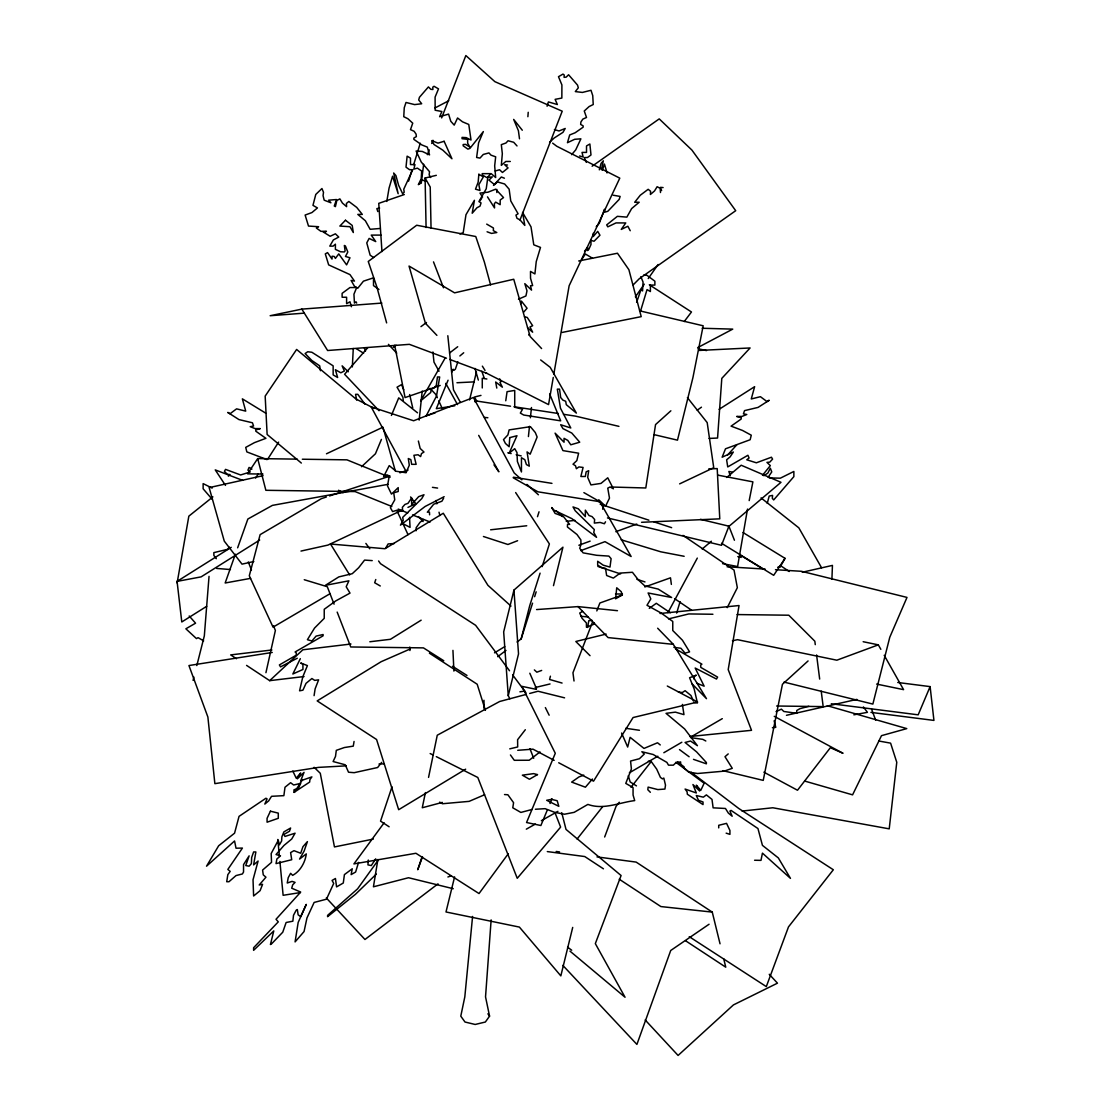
<?xml version="1.0" encoding="UTF-8"?>
<svg xmlns="http://www.w3.org/2000/svg" width="1111" height="1111" viewBox="0 0 1111 1111"><rect width="100%" height="100%" fill="white"/><g stroke="black" fill="none" stroke-linecap="round" stroke-linejoin="round"><path stroke-width="1.5" d="M416.056 530.794L416.139 527.753L420.014 522.323L423.61 519.504M831.917 579.109L832.445 565.402L802.267 572.234M352.326 366.936L353.284 348.493M386.795 201.466L389.072 188.078L392.558 176.232L398.155 193.703L393.669 172.997L395.919 175.58L398.571 185.218L402.64 193.703L404.196 192.259L403.765 189.176L412.736 169.761L409.528 169.677L406.001 167.178L407.126 156.165L410.487 158.109L410.487 164.581L414.972 164.581L413.847 169.108L417.389 168.136L421.694 171.052L421.194 178.774L418.333 184.648L420.472 183.398L421.694 180.121L426.193 180.899M368.283 860.053L367.949 864.9L371.31 865.552L375.712 858.831M209.035 576.359L204.327 635.881L196.828 665.558M527.878 116.711L528.225 112.294M491.131 919.894L485.535 996.873L489.562 1016.148L485.354 1022.023L475.175 1024.467L464.995 1022.023L460.787 1016.148L464.815 996.873L472.578 916.45M419.153 420.097L422.208 391.058M528.419 436.567L529.489 426.318M530.391 417.778L531.475 407.529M421.263 183.079L423.666 164.261M505.755 400.779L507.074 391.669L514.726 390.433L514.726 407.251L522.573 409.195L520.337 413.084L523.698 415.028L560.68 420.847L549.653 393.961M602.662 509.213L603.273 504.977L601.037 504.325M314.08 695.653L315.135 688.834L318.621 679.821L314.719 680.39L311.899 678.529L306.039 683.334L302.928 690.181L299.567 690.82L302.817 676.807L307.414 665.586L300.692 663.003L302.928 664.295L302.928 669.475L292.846 674.002L300.317 658.684M377.893 859.483L373.435 886.8L408.515 877.732L453.246 888.717M354.062 741.468L353.27 746.134L344.368 747.536L336.3 750.356L335.508 756.41L333.106 761.535L345.257 764.785L348.521 772.228L354.187 772.687L377.629 767.52L381.656 762.396M587.636 627.465L588.774 620.716L592.163 620.369M553.264 377.434L548.556 404.598L485.535 372.685M553.847 374.032L569.138 285.749L619.785 178.149L556.764 146.249L552.653 143.152M177.121 582.956L188.842 516.157L212.895 496.867M747.509 509.102L737.593 566.541L722.567 563.652M749.189 500.589L752.897 481.855L717.831 475.133M425.416 792.574L422.277 807.753L442.303 802.406M428.554 777.394L437.262 735.218L499.658 701.499L526.35 694.361M601.398 169.705L603.329 160.831L601.079 163.414L599.315 169.83M265.932 672.683L275.375 630.465L273.487 625.687M553.486 585.65L562.944 547.181L513.949 590.108L503.672 631.909L508.255 695.68L509.824 698.763M454.593 876.885L445.997 911.978L519.392 927.088L560.833 975.875L572.707 927.421M508.255 695.68L518.531 653.879L513.949 590.108M469.55 399.96L476.452 371.963M193.078 680.39L193.911 677.099M550.417 676.196L549.584 679.474L562.069 683.057M676.655 613.078L680.099 601.662M517.032 642.033L521.17 638.894L529.739 605.606L540.085 573.151M767.243 503.325L769.215 496.048L772.576 495.395L772.312 498.353L773.687 499.922L793.865 476.633L793.865 471.453L780.353 478.174L769.215 477.924M520.698 303.858L521.448 301.123L527.058 308.247L523.698 312.135M640.561 311.024L647.033 289.61L650.393 291.554L650.393 285.083L654.879 285.083L654.879 281.194L647.033 275.375L644.047 274.75M547.084 106.239L548.403 101.934L557.361 104.531L555.125 99.351L561.847 98.06L561.902 84.922L558.486 76.701L562.971 74.104L564.221 74.965L564.096 77.339L566.179 77.131L568.582 74.756L577.539 85.116L578.317 87.825L575.304 91.588L582.4 92.435L590.996 90.283L592.746 95.615L593.232 104.531L589.122 106.559L584.261 111.003L586.511 117.474L582.844 119.113L580.9 122.002L580.664 124.432L583.15 125.876L583.15 127.182L575.123 132.778L569.693 134.945L567.457 142.708L574.679 139.292L580.9 138.819L575.734 149.86L571.596 154.693M358.561 862.4L355.617 872.024L351.132 874.607L352.256 868.788L344.41 874.607L343.285 883.023L336.564 886.897L335.439 878.495L332.078 880.44L333.717 883.398L326.467 899.202L314.135 902.438L306.969 917.936L304.053 931.56L295.082 941.906L298.179 922.422L306.289 904.382L300.692 916.672L298.151 914.839L297.331 909.548L296.206 910.201L293.512 915.27L292.846 921.2L286.124 922.491L282.763 932.198L271.542 943.85L270.431 944.503L273.792 930.907L253.614 950.322L253.614 947.739L278.278 921.852L276.028 919.255L300.692 892.077L291.721 888.203L292.665 884.87L295.082 882.37L292.054 881.384L287.235 883.023L288.235 877.662L290.61 873.315L292.651 875.357C300.317 871.246 305.247 862.275 306.289 853.901L299.567 859.081L304.136 851.012L307.414 841.61L302.942 846.707L300.692 853.248L293.971 850.665L290.61 852.609L291.721 859.72L276.028 863.608L276.903 858.942L280.514 855.845L276.028 854.553L283.958 845.457L291.721 839.013L295.082 833.194L284.999 836.43L283.874 834.486L289.485 831.25L290.61 828.014L283.874 831.903L281.875 836.819L281.639 840.958L279.389 844.846L278.278 840.305L271.181 853.512L271.542 862.317L262.585 870.08L263.279 874.885L265.946 877.19L259.224 884.967L262.585 884.314L260.085 890.689L253.614 895.966L253.03 879.773L258.099 861.025L253.614 864.9L255.863 851.956L253.614 851.956L251.669 857.47L251.378 863.608L249.128 866.191L245.767 865.552L249.128 855.845L243.559 864.566L243.531 872.024L242.406 873.954L236.018 875.579L228.963 881.731L226.713 881.731L227.838 874.607L230.185 871.385L227.838 869.427L242.406 848.082L236.018 848.207L234.56 840.958L206.535 866.191L218.659 845.763L234.56 833.194L239.046 816.363L265.946 798.24L267.071 798.892L264.821 804.072L268.64 800.906L271.542 796.309L283.874 795.657L284.999 787.241L290.61 782.713L293.651 785.005L300.692 783.366L298.512 788.13L293.971 789.838L293.971 792.421L309.663 782.075L309.9 779.63L311.899 776.895L300.692 780.769L304.053 772.367L297.331 778.839L300.692 773.006L296.206 778.186L292.846 771.062M408.57 181.135L412.125 169.608M413.653 164.678L420.264 143.263M602.426 170.15L604.44 164.067L607.05 172.941M537.488 516.684L539.043 511.796M542.154 566.652L549.389 543.932L515.643 492.562M521.17 638.894L532.558 603.19M534.627 596.69L536.169 591.816M636.603 302.345L641.005 289.61L642.547 290.901L643.061 282.055L640.866 276.708M392.016 786.782L380.545 821.126L389.128 826.778M422.097 856.664L417.736 869.746L422.513 856.803M457.871 361.853L455.371 369.199L453.885 370.38L453.121 369.199L451.677 372.352M375.782 579.511L374.671 582.747L380.268 585.983M235.379 554.208L225.158 582.997L250.628 578.359M237.643 547.806L247.864 519.018L272.417 505.38L387.892 484.354M604.662 837L616.063 806.336L619.258 802.253M592.538 622.021L572.957 672.766L574.026 681.001M596.815 610.925L599.884 602.995L622.354 594.982L621.216 591.691L616.73 587.802L615.605 598.801L622.327 594.927M700.402 519.337L728.913 526.183L721.525 545.307L607.467 517.934M427.388 154.665L429.249 149.874M431.721 143.486L432.971 140.278M441.65 117.905L465.842 55.55L494.867 81.658L562.222 111.197L520.045 219.909L524.809 225.408L522.573 212.465L531.016 226.866L533.78 244.823L540.501 247.42L536.238 261.627L534.905 273.945L530.502 271.417L530.53 278.236L532.655 285.596L530.489 285.749L531.544 290.124L524.809 283.652L526.989 290.846L525.934 295.957L518.462 299.192M381.42 439.414L375.435 453.788L361.519 466.731M391.405 415.445L398.724 397.877L417.514 412.82M547.417 809.78L540.876 825.515L526.558 822.529L555.292 753.286L521.948 686.362L536.266 689.348M550.028 803.489L551.986 798.767M897.757 682.487L930.115 686.612L918.172 714.831L831.32 703.749M448.066 380.226L436.317 408.681L454.816 405.765M727.233 607.634L737.343 587.705L734.038 570.082L682.987 535.377M667.961 612.605L697.305 558.097M779.95 567.332L785.033 558.347L742.995 532.516M445.136 358.075L420.625 400.904L430.707 392.502L431.304 389.1L434.068 387.961L436.317 385.378L437.442 376.962L439.678 376.962L436.512 396.085L426.221 415.792L431.276 414.181M528.739 335.105L529.294 334.133M443.595 498.297L441.914 501.214L433.665 504.241L427.346 512.213L429.443 512.06L429.596 514.81M605.523 521.795L604.398 523.739L600.107 522.448L594.316 523.087L594.635 519.504L592.066 516.615L589.011 515.518L585.344 510.143L585.344 516.615L578.331 508.81L573.012 506.922L575.248 510.796L594.316 529.558L593.76 532.475L596.551 537.335L571.832 518.615L553.958 510.157L551.723 507.56L555.083 513.393L563.333 516.407L569.651 524.392L567.554 524.239L567.402 526.975L576.984 534.502L580.859 539.918L580.984 544.487L579.734 548.334L583.094 552.861L596.621 555.292L608.884 556.097L611.119 558.68L609.995 567.096L603.259 565.193L597.676 561.277L597.676 565.152L601.662 567.554L605.523 568.388L606.634 575.512L613.369 578.095L620.202 573.082L632.423 572.276L638.367 579.928L644.741 585.858L658.184 589.08L671.641 597.51L648.116 592.982L650.81 598.912L646.991 605.273L661.239 613.091L672.766 621.452L672.766 630.52L682.446 640.228L689.584 651.865L685.098 653.171L680.904 648.269L673.891 647.338M255.613 478.049L258.377 473.744M267.57 459.371L278.611 442.122M294.346 792.393L302.595 779.575M297.179 459.135L257.696 458.579L247.531 473.841L262.974 474.064M785.033 558.347L773.687 575.317L721.511 543.265M581.845 259.294L585.386 254.016L592.51 258.238M768.09 477.272L771.77 471.911L770.326 468.217L767.826 473.105L763.826 475.744M479.98 200.827L481.716 198.341M635.367 296.845L644.269 284.18M648.227 278.555L658.129 264.487M378.032 860.372L357.603 888.828L327.592 915.381L327.592 916.672L355.395 894.355L376.351 874.093M384.114 822.82L353.909 863.914L415.917 853.276L479.022 893.55L508.213 853.831M229.227 547.154L227.616 549.334L213.854 552.625L213.867 555.431L216.312 558.694M684.223 321.551L691.473 311.983L649.31 284.763M525.322 729.719L517.601 739.704L517.684 746.953L509.755 748.856M631.006 787.282L651.282 761.452M577.109 839.041L602.704 806.614M762.479 475.327L770.326 465.62L766.965 462.384L769.742 462.148L772.576 459.149L771.451 457.218L756.369 462.801L746.786 459.801L749.078 457.982L747.911 455.274L727.733 466.926L726.622 459.801L730.094 456.885L733.343 452.038L722.136 457.218L725.497 448.802L750.161 439.734L751.272 435.206L742.551 430.471L731.094 426.152L741.19 419.028L741.19 417.736L736.704 416.444L741.995 416.417L746.786 414.5L743.426 413.861L744.551 410.626L758.077 407.404L769.215 400.266L766.965 401.557L760.41 396.683L751.272 398.974L754.633 386.67L719.067 409.348M584.553 251.155L587.636 247.545L587.538 250.558L588.747 249.489L590.969 244.573L590.996 240.42L594.079 241.24L599.954 235.24L597.718 231.366L593.232 236.546L593.232 233.31M490.118 174.413L487.868 177.01L486.243 188.759L478.91 201.591L481.049 202.924L480.035 206.118L476.952 207.757L472.189 213.243L474.425 200.299L465.981 214.701L463.218 232.657L459.857 233.949M444.164 496.686L425.166 506.449L400.446 525.156L403.237 520.309L402.696 517.393L421.749 498.631L423.985 494.742L418.666 496.645L411.653 504.45L411.653 497.978L407.987 503.339L404.932 504.45L402.363 507.324L402.696 510.921L396.891 510.268L392.6 511.574L390.364 507.685L394.752 499.867L393.725 492.798L398.21 491.506L398.21 487.632L391.475 494.103L387.517 485.938L389.239 475.98L386.906 474.8L383.628 476.619L389.239 465.62L396.016 471.245L406.057 472.744L409.306 465.217L408.292 458.51L410.862 459.662L411.653 464.329L416.139 464.329L413.903 455.274L418.083 454.76L420.625 456.565L421.472 453.594L423.985 452.038L420.166 448.441L418.375 441.025M367.727 347.729L344.591 374.282L379.045 410.709M596.26 226.686L599.273 223.297L604.44 209.368L604.801 212.159L607.8 211.298L619.188 199.397L620.132 196.425L613.244 195.23M727.594 455.01L736.885 444.719M592.427 779.005L585.414 787.199L571.665 782.102L578.928 776.964L583.761 775.089M493.478 185.412L501.325 177.01L504.394 178.204M633.187 284.888L639.242 278.75L735.704 210.701L691.917 150.082L659.226 118.891L592.121 166.233M228.352 476.175L230.033 474.564L227.255 474.328L224.422 471.328L225.547 469.384L240.629 474.966L250.211 471.967L247.92 470.147L249.086 467.439L251.919 469.078M549.584 142.319L554.125 138.042L562.971 132.348L565.207 128.473L559.014 130.973L554.417 129.584M246.573 665.392L269.695 680.654L302.859 649.782L350.951 644.019M808.072 660.948L782.436 684.293L763.229 780.394L722.844 770.645M670.863 410.806L655.546 424.583L645.797 487.979L611.508 487.035M728.219 753.911L724.997 756.716L732.274 768.326L724.219 771.131L697.597 773.506L688.709 772.131L680.626 764.701L680.612 761.896L675.78 762.84L673.363 765.173L668.516 765.173L666.892 762.396L653.157 754.494L641.839 751.73L644.269 754.05L639.436 758.716L630.562 761.049L631.395 768.965L625.771 783.394L633.048 787.574L633.076 795.018L634.7 800.6C619.119 802.545 603.565 810.155 587.886 804.406L574.179 812.335L564.499 814.224L554.792 812.377L545.098 808.669L535.405 809.252M726.733 477.452L741.19 465.231L781.005 482.313L728.455 526.781M702.194 549.015L711.387 541.224M459.871 355.964L463.704 352.756M449.538 353.02L457.704 346.729M539.988 751.939L529.211 760.243L514.282 760.299L510.435 754.966M437.998 883.842L364.964 939.489L326.301 897.952M497.7 656.698L505.991 650.421M393.266 347.34L396.044 345.271M420.958 326.634L426.485 322.496M649.282 608.384L656.295 603.301L670.322 612.786M697.222 410.195L701.458 407.181M709.068 924.241L670.725 950.488L636.909 1044.423L562.833 965.376M206.688 606.314L181.787 621.966L177.066 581.386L231.241 547.334M259.682 540.057L201.105 576.873L177.066 581.386M421.152 620.174L390.447 639.297L369.838 641.755M494.52 652.837L504.727 646.63M329.884 593.788L273.056 627.159L249.295 575.776L260.127 534.641L321.426 498.631L326.328 497.02M629.368 772.825L657.837 756.23M663.836 752.73L681.821 742.245M690.82 736.996L722.289 718.65M474.98 401.876L476.661 400.904L474.425 397.03L480.966 395.405M582.539 611.425L579.734 613.05L581.983 618.216L586.4 622.952L586.469 627.284L594.316 624.049L594.316 622.757M526.322 829.167L535.349 824.084M541.363 820.682L557.903 811.349M697.652 347.646L732.746 329.12L702.166 328.259M435.012 107.934L448.733 100.754M297.248 658.24L280.514 666.878L279.389 664.933L296.206 655.226L296.304 652.865L295.082 651.99L323.107 635.811L323.107 634.52L316.093 636.103L311.899 640.991L307.414 639.7L314.552 628.062L324.231 618.341L324.231 609.286L335.758 600.912L350.007 593.107L346.188 586.747L348.882 580.817L325.356 585.344L338.813 576.901L352.256 573.693L358.631 567.763L364.575 560.097L372.213 560.611M777.728 567.332L780.811 565.832L789.199 571.498M679.64 483.868L713.734 467.689L707.193 422.611L687.403 397.627M326.467 453.788L382.948 427.18L395.322 470.981M401.682 510.352L327.953 545.084L300.998 551.07M407.959 507.394L415.806 503.7L410.584 496.936M776.02 711.637L781.394 709.151L783.824 711.471L796.726 713.318L796.726 710.526L799.948 708.665L808.822 706.318M410.153 648.991L381.129 661.712L317.177 700.902L376.573 739.495L398.668 809.697L465.662 769.173M484.59 794.74L469.12 801.364L442.456 803.739L439.664 802.128M517.601 540.71L507.908 544.487L483.424 536.502M580.72 550.639L604.995 541.654L631.131 556.514L599.843 501.7L583.886 492.617M880.842 649.324L878.315 644.852L836.847 660.198L737.51 639.686L732.455 640.755M578.873 545.251L590.135 541.126M615.855 531.711L636.756 524.059M541.668 670.433L536.849 672.183L534.363 669.905M644.824 586.969L670.502 577.817L671.363 584.414M404.293 194.55L378.754 203.355L381.962 251.572M440.192 385.461L405.071 397.571L394.669 345.271M447.9 876.982L451.163 875.857M329.592 495.937L390.058 476.036M399.863 472.8L408.029 470.12M432.526 413.778L435.054 412.959M495.242 170.997L499.561 169.733L502.45 172.469L508.046 167.942L504.686 164.706L507.491 165.039M529.683 693.472L538.03 691.236L564.582 697.833M606.162 634.089L575.817 641.491L590.024 655.671M668.544 618.883L688.778 613.939L712.915 614.258M426.082 227.533L425.096 178.024L436.331 175.33M535.155 687.542L550.042 683.959M786.463 715.303L856.873 699.388M263.085 475.661L209.16 487.618L224.283 541.14L242.017 564.138L253.808 561.527M381.878 303.081L301.831 309.122L270.154 315.718L304.22 313.149M373.282 839.097L334.453 846.929L320.287 773.284L314.107 767.298M578.706 260.974L617.466 253.239L628.895 269.709L641.214 316.649L562.027 332.453M853.859 714.817L867.441 712.345L863.372 706.915M379.615 208.118L376.865 208.59L377.809 211.576M300.178 892.591L283.124 895.299L279.903 861.469M272.237 652.463L188.939 665.545L207.882 717.026L214.867 783.658L318.565 767.382L346.188 765.854M519.906 691.806L524.823 691.07M271.903 649.977L230.685 654.907L236.462 658.726M269.695 680.654L304.039 676.543M772.409 727.705L775.77 727.316L774.145 720.803M490.631 529.794L526.739 525.767M566.277 521.351L574.873 520.392M742.065 811.058L772.825 807.766L889.217 828.848L896.771 762.299L890.605 743.148L878.801 741.009M660.003 613.494L739.051 605.537L728.205 669.614L751.522 730.316L689.667 736.537M379.629 228.519L370.144 229.297L365.352 220.742L357.811 214.409L362.297 214.409L356.728 207.41L348.84 201.466L346.396 203.452L346.604 206.646L342.452 203.105L339.869 198.883L336.841 200.466L335.397 206.646L334.272 206.007L336.508 199.536L328.662 200.174L330.911 202.771L324.176 200.174L323.065 195.647L323.495 192.286L321.94 188.523L315.774 194.439L312.969 205.354L317.454 207.938L311.927 212.562L305.122 215.062L308.497 226.061L318.579 226.713L316.343 228.005L320.926 231.338L326.426 231.241L325.259 232.227L323.065 231.88L330.161 236.268L335.397 233.824L338.758 237.06L333.356 239.948L329.786 246.128L333.119 246.128L335.397 244.184L335.397 249.364L340.591 251.78L344.354 251.947L345.104 250.989L344.354 245.475L345.479 246.128L347.799 252.016L345.479 256.474L349.965 257.766L346.604 264.89L338.758 253.891L335.397 258.419L334.272 256.474L332.12 256.224L332.022 259.071L327.551 252.6L325.301 253.891L328.662 264.89L349.965 274.598L354.451 281.069L351.09 280.416L354.451 286.249L357.811 288.193L363.45 281.166L373.504 277.833L373.504 285.596L378.962 289.485M517.726 750.3L532.961 749.161L554.167 760.355M536.571 609.564L577.998 606.606L617.466 610.689M394.252 543.529L388.114 543.932L385.878 547.806M532.169 809.433L520.865 812.433L512.782 807.794L513.574 802.684L507.894 794.768L504.519 794.546M378.99 764.062L384.17 763.785M456.954 382.74L474.258 381.878M698.944 350.451L750.092 347.965L721.803 378.379L717.567 438.04L709.04 438.442M708.707 468.953L717.206 468.578L719.775 518.837L641.575 522.295M380.976 235.088L371.255 235.115L375.74 241.587L369.144 238.421L366.769 242.892L370.144 255.183L373.615 257.544M510.296 161.47L505.811 161.47L501.325 165.358L502.325 153.679L501.325 144.652L505.977 143L508.046 140.764L513.699 142.277L517.018 145.944M615.508 593.954L622.424 594.038M737.065 614.564L788.796 615.216L814.835 641.214L815.28 644.644M776.617 706.013L823.182 706.61L821.21 691.125M302.331 459.218L346.951 459.843L390.044 477.355M754.591 860.247L760.979 860.372L762.438 853.123L790.463 878.37L778.339 857.928L762.438 845.36L757.952 828.542L731.052 810.419L729.927 811.058L732.177 816.238L728.358 813.085L725.455 808.475L713.123 807.836L711.998 799.42L706.388 794.893L703.346 797.17L696.305 795.532L698.486 800.295L703.027 802.003L703.027 804.6L687.334 794.24L687.098 791.796L685.098 789.06L696.305 792.948L692.945 784.533L699.666 791.004L696.305 785.185L700.791 790.352L704.152 783.241L675.821 762.271M727.094 566.777L765.104 569.082M775.464 569.707L801.378 571.29L906.993 597.412L889.772 637.256L872.857 704.082L784.005 682.098M216.617 568.429L230.421 569.554M663.1 187.578L660.49 187.356L661.6 190.592M484.465 417.43L487.868 417.736M581.095 616.286L587.955 616.994M692.042 683.807L706.485 698.68L673.308 644.352L608.106 637.589L577.998 606.606M720.039 943.808L712.262 912.103L660.878 906.562L619.23 879.204M870.941 712.387L933.934 720.414L930.115 686.612M556.153 851.47L559.555 851.929M596.996 856.9L636.145 862.094L712.262 912.103M547.32 851.582L584.761 856.553L603.44 868.816M432.443 487.34L437.595 488.076M625.757 728.302L639.436 730.274M690.778 737.635L702.763 739.343L705.818 740.995M678.377 691.986L682.279 692.556L685.098 690.695L690.959 695.514L693.445 700.985M474.675 400.738L510.532 406.209M513.949 406.737L558.347 413.514M563.471 414.292L575.415 416.111L618.924 426.36M513.449 477.216L551.959 483.368M599.843 501.7L537.891 491.812L513.226 477.772M486.868 379.004L482.271 378.268L482.271 387.961M732.218 472.092L728.858 471.453L730.26 475.716M684.154 556.292L660.781 551.806L621.202 539.793M694.069 702.346L697.43 702.999L694.181 688.973L689.584 677.752L696.305 675.169L694.069 676.46L694.069 679.057M524.461 316.843L527.211 317.413L532.655 325.717L529.975 326.953L532.655 332.189L527.544 327.759M863.164 641.714L878.315 644.852M876.635 684.084L903.576 689.639L884.203 655.296M698.139 348.771L706.485 350.59M648.352 761.174L651.477 761.882L656.698 769.131L660.434 777.408L662.448 778.88L663.809 778.061L665.503 785.13L664.92 789.06L657.879 789.588L648.116 787.116L647.824 789.74L650.352 792.296M507.796 452.802L511.157 453.58M516.184 454.746L521.226 455.913M639.589 310.816L703.18 325.787L692.931 377.587L677.488 440.164L654.073 434.637M737.815 556.611L741.176 557.403L739.94 554.292M579.609 155.971L583.15 156.943L582.025 152.415L586.511 152.415L586.511 145.944L589.872 143.999L590.996 154.998L587.469 157.512L584.261 157.595L586.33 162.359M827.32 705.721L906.77 728.608L881.495 735.663L852.581 794.851L804.572 781.033M304.261 579.72L327.301 586.719L334.078 604.162M266.973 459.593L246.836 451.913L245.725 447.386L254.447 442.636L265.904 438.317L255.808 431.207L255.808 429.915L260.293 428.61L255.002 428.582L250.211 426.68L253.572 426.027L252.447 422.791L238.921 419.569L227.783 412.431L230.033 413.736L236.587 408.848L245.725 411.139L242.365 398.849L265.654 413.111M726.15 833.153L729.927 834.361L729.927 830.472L726.566 823.362L718.72 825.306L718.72 827.889M600.162 504.172L648.893 520.198M653.768 521.795L671.641 527.669M597.871 566.443L620.618 573.929M636.853 579.262L644.977 581.928M693.486 759.355L706.388 763.826L706.388 762.535L696.639 751.925L685.098 742.467L690.514 741.037L697.43 745.703L684.64 728.955L666.044 713.345L675.391 712.137L683.973 714.637L682.39 704.416M487.076 231.782L491.562 233.421L496.798 232.532L493.353 230.657L493.437 228.005L486.701 224.116M446.469 358.2L409.362 344.341L327.62 350.507L301.831 309.122M449.691 359.409L486.799 373.268M242.656 480.369L215.242 469.897L225.477 485.396M391.808 506.477L355.103 491.576L265.862 490.298L257.696 458.579M398.196 509.074L407.765 512.963M412.556 514.907L430.11 522.031M212.145 488.104L203.132 483.618L203.132 488.798L212.034 499.117M430.165 753.55L433.234 755.091M436.304 756.633L477.799 777.478L517.24 878.301L560.624 827.112L554.986 812.71M374.129 408.404L355.867 398.932L296.623 349.451L265.168 396.113L267.126 434.47L301.345 463.065M338.536 490.27L343.105 492.631M402.446 523.42L410.056 527.364L409.542 517.365M675.419 648.796L701.916 664.17L700.694 665.031L700.791 667.405L717.609 677.113L716.484 679.043L695.18 668.044L704.152 686.167L696.861 683.251M667.308 686.029L697.597 702.027L633.076 717.539L593.538 781.158L558.708 762.757M520.045 219.922L516.976 218.298L515.948 215.09L518.087 213.77L510.754 200.924L509.13 189.176L504.644 183.995L497.436 181.912L494.548 184.648L488.951 180.121L492.312 176.885L486.701 177.524L482.23 174.941L482.23 173.649L491.187 173.649L495.673 177.524L494.673 165.858L495.673 156.818L491.02 155.165L488.951 152.929L483.299 154.443L479.98 158.109L476.619 157.47L478.591 142.861L483.341 131.584L469.897 148.402L467.884 149.124L463.162 145.819L463.162 144.527L465.592 144.361L469.897 147.11L467.648 143.236L467.648 139.347L462.051 138.694L462.051 137.403L466.148 137.625L471.008 140L468.773 124.46L462.523 121.821L457.565 117.988L454.205 125.112L450.788 121.28L448.594 114.114L439.637 116.697L441.872 111.517L435.151 110.225L435.095 97.101L438.512 88.866L434.026 86.283L432.776 87.13L432.901 89.519L430.818 89.297L428.415 86.922L419.458 97.282L418.694 99.99L421.694 103.754L414.597 104.601L406.001 102.462L404.251 107.781L403.765 116.697L407.876 118.724L412.736 123.168L410.487 129.64L414.153 131.292L416.097 134.167L416.347 136.597L413.847 138.056L413.847 139.347L421.874 144.944L427.304 147.11L429.54 154.873L422.319 151.457L416.097 150.999L421.263 162.039L429.54 171.705L429.152 174.788L430.665 177.524M774.256 716.345L843.013 753.286L830.361 747.703L797.504 790.24L763.882 772.173M203.646 640.853L198.077 637.658L196.453 638.589L185.87 628.798L195.564 623.188L189.203 615.994M740.093 554.972L763.285 569.207M636.478 785.88L630.173 781.95L628.298 775.756M356.298 348.66L363.63 353.256M443.775 660.753L423.444 647.88L350.743 646.977L337.175 612.092M452.496 666.267L467.009 675.46M689.251 936.684L766.312 986.61L788.504 926.88L833.333 869.76L738.829 808.53L690.973 772.103M429.388 653.171L477.188 684.237L485.41 710.36M685.556 940.753L725.761 967.181L723.719 958.835M674.585 598.635L691.597 610.203M567.568 947.169L571.707 950.224M679.488 749.592L689.126 756.758M677.293 761.688L684.126 766.896M540.654 359.95L550.181 367.297L576.373 413.084L566.291 404.668L565.693 401.265L562.93 400.141L560.68 397.544L559.555 389.142L557.319 389.142L560.486 408.251L570.776 427.971L560.68 424.735L562.93 428.61L571.818 433.082L579.734 442.206L570.776 444.789L567.79 440.4L564.041 438.317L564.041 442.206L555.083 433.137L562.93 450.608L578.623 453.205L576.831 460.607L573.012 464.204L575.526 465.759L576.373 468.731L578.914 466.926L583.094 467.439L580.859 476.494L585.344 476.494L586.15 471.828L588.705 470.675L587.691 477.383L590.941 484.91L600.982 483.41L607.759 477.799L613.369 488.798L610.092 486.965L607.759 488.146L609.481 498.117L605.523 506.269L598.787 499.797L598.787 501.741M761.063 497.909L798.837 527.85L821.557 567.721M660.24 744.939L657.518 742.773L643.991 748.425L630.118 737.343L627.673 747.05L621.605 733.052M569.971 951.113L625.049 997.247L595.329 943.614L621.091 875.537L566.013 829.403L561.749 812.724M510.977 606.078L487.91 585.316L443.289 513.254L385.003 548.723L330.522 544.029L349.646 574.915M521.851 479.827L514.199 472.939L473.397 397.502L413.625 420.763L371.185 406.918L406.279 471.786M526.933 484.424L538.404 494.784M556.222 510.879L562.597 516.629M348.271 371.796L342.119 365.838L344.354 371.018L340.827 372.796L335.397 369.727L337.633 377.49L333.147 374.907L333.147 365.838L311.858 352.256L307.719 351.756L305.122 353.548L311.83 360.478L319.704 365.838L320.426 370.699M657.656 628.229L673.308 644.352M541.599 348.548L530.141 336.494L513.74 279.25L454.593 292.846L409.042 266.071L425.444 323.315L436.901 335.369M388.419 344.354L396.738 353.145M429.999 388.322L435.929 394.599L437.345 397.71M418.486 516.573L423.124 521.559M769.243 974.278L777.464 983.166L733.441 1004.913L678.085 1055.45L645.172 1019.954M522.295 130.223L513.657 119.405L518.406 130.681L519.504 138.806M509.532 670.766L475.619 625.299L380.545 563.708L378.587 560.999M512.615 674.891L525.989 692.806M364.894 404.112L357.811 394.322L355.562 394.322L356.687 400.141M365.866 543.418L369.782 548.82M487.882 1013.801L489.562 1016.148M493.992 464.87L498.867 471.8L478.688 435.373M499.644 378.865L501.283 381.379L499.964 382.406L502.394 387.197L495.673 382.017L496.784 388.072M482.577 197.091L479.98 193.064L488.007 192.189L495.673 189.176L503.519 197.591L500.186 200.036L500.158 204.702L495.673 202.119L494.339 203.744L494.548 207.938L487.493 196.869M482.355 366.144L485.021 370.421M425.096 178.024L430.221 187.023L431.04 227.991M460.204 401.988L453.469 389.85L447.816 335.73M439.026 371.227L433.984 362.117L432.915 351.979M445.747 383.364L457.524 404.612M356.687 303.067L355.992 301.789L354.451 303.067L353.937 294.221L356.687 287.541L349.965 287.541L342.119 293.36L342.119 297.248L346.604 297.248L346.604 303.72L349.965 301.775L351.451 306.719M630.229 230.713L627.854 226.255L621.257 229.421L625.743 222.95L616.022 222.908L607.8 226.838L606.689 224.894L617.369 216.339L626.854 217.131L631.645 208.576L639.186 202.244L634.7 202.244L640.269 195.244L648.157 189.301L650.602 191.286L650.393 194.481L654.546 190.925L657.129 186.717L660.156 188.301L660.49 192.536M545.362 707.596L549.153 715.206M397.196 511.241L408.001 534.599M438.762 400.835L442.303 408.626M529.822 673.238L536.557 688.792M248.295 561.958L251.447 569.929M728.913 526.183L734.427 540.238M529.933 748.689L533.697 758.285M433.498 261.877L443.497 287.777M871.538 709.026L875.649 720.15M364.311 347.826L365.505 351.076M481.855 371.282L484.09 377.782M412.736 407.904L409.653 394.558M474.994 368.449L478.341 380.101M490.59 284.902L484.382 262.085L475.758 236.518L416.694 225.241L368.255 261.474L376.879 287.027L386.628 322.898M403.765 389.78L401.515 384.614L397.044 387.197L402.946 397.28L403.182 400.307M436.012 500.505L436.873 503.852M439.012 512.199L439.873 515.532M816.585 654.976L819.668 679.071M277.806 839.485L279.416 856.4M452.941 650.379L453.913 671.086M409.792 647.06L409.959 650.518M483.965 700.263L484.077 708.804M496.811 189.425L496.839 192.536M509.755 437.623L509.13 446.733L505.436 443.442L503.519 439.609L507.894 434.943L509.13 429.901L530.419 426.666L535.294 432.54L537.141 437.026L530.169 454.163L527.058 451.913L529.294 466.148L526.406 464.551L524.809 459.676L521.448 457.732L521.448 471.967L517.393 461.496L516.976 452.552L514.726 448.677L509.13 453.205L516.976 435.734L509.755 437.623M478.855 174.288L478.147 182.218L475.494 189.176L479.98 190.467L478.855 184.648L483.341 176.885L478.855 174.288M270.431 811.183L267.071 818.307L267.071 822.196L278.278 818.307L278.278 813.127L270.431 811.183M345.479 220.242L339.869 226.061L349.965 226.713L353.326 232.532L352.201 225.422L345.479 220.242M537.474 774.603L529.433 779.255L522.351 775.172L533.627 773.631L537.474 774.603M444.108 141.291L437.984 143.138L431.79 140.639L434.026 144.527L442.872 150.207L451.955 158.762L444.108 141.291M551.528 799.351L546.681 800.295L558.819 806.322L557.18 800.739L551.528 799.351"/></g></svg>
